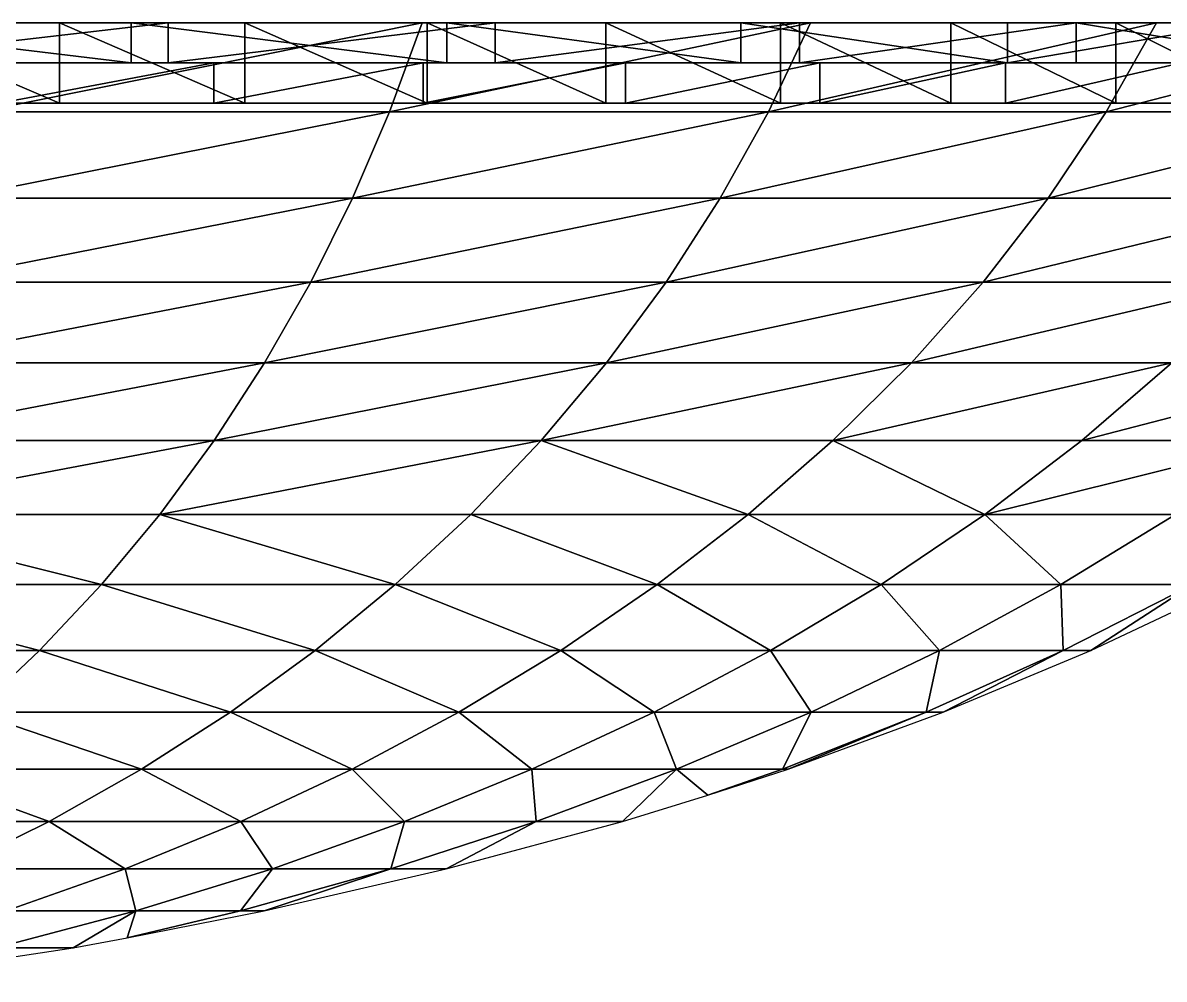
# Model space of a CAD drawing. Extents: x -53 to 65, y -16 to 0.
# Drawn here: x 20.25 to 38.42, y -15.16 to 0.05 of the extents above; entities that cross this region are included whole.
import ezdxf

# ---------------------------------------------------------------- set-up
doc = ezdxf.new("R2010")
doc.units = 0
doc.header["$MEASUREMENT"] = 0
doc.layers.add('LAYER14', color=253, linetype='CONTINUOUS')

msp = doc.modelspace()

# ---------------------------------------------------------------- linework, layer by layer
at = {"layer": 'LAYER14'}
for points in [[(17.077, 0.053, 25.318), (16.679, 0.053, 24.408), (21.974, 0.053, 23.353), (17.077, 0.053, 25.318)], [(21.974, -0.581, 23.353), (16.679, 0.053, 24.408), (21.974, 0.053, 23.353), (21.974, -0.581, 23.353)], [(16.679, 0.053, 24.408), (21.974, -0.581, 23.353), (16.679, -0.581, 24.408), (16.679, 0.053, 24.408)], [(17.077, -0.581, 25.318), (22.562, 0.053, 24.225), (17.077, 0.053, 25.318), (17.077, -0.581, 25.318)], [(22.562, 0.053, 24.225), (17.077, -0.581, 25.318), (22.562, -0.581, 24.225), (22.562, 0.053, 24.225)], [(17.077, 0.053, 25.318), (21.974, 0.053, 23.353), (22.562, 0.053, 24.225), (17.077, 0.053, 25.318)], [(17.077, 0.053, 25.318), (17.842, 0.053, 34.281), (22.562, 0.053, 24.225), (17.077, 0.053, 25.318)], [(20.834, -1.224, 33.862), (17.842, 0.053, 34.281), (20.834, 0.053, 33.862), (20.834, -1.224, 33.862)], [(17.842, 0.053, 34.281), (20.834, -1.224, 33.862), (17.842, -1.224, 34.281), (17.842, 0.053, 34.281)], [(22.562, 0.053, 24.225), (17.842, 0.053, 34.281), (20.834, 0.053, 33.862), (22.562, 0.053, 24.225)], [(19.558, -1.362, 23.892), (26.606, 0.053, 22.723), (19.91, 0.053, 24.64), (19.558, -1.362, 23.892)], [(26.606, 0.053, 22.723), (19.558, -1.362, 23.892), (26.089, -1.362, 22.021), (26.606, 0.053, 22.723)], [(23.784, -1.224, 33.35), (20.834, 0.053, 33.862), (23.784, 0.053, 33.35), (23.784, -1.224, 33.35)], [(20.834, 0.053, 33.862), (23.784, -1.224, 33.35), (20.834, -1.224, 33.862), (20.834, 0.053, 33.862)], [(22.562, 0.053, 24.225), (20.834, 0.053, 33.862), (23.784, 0.053, 33.35), (22.562, 0.053, 24.225)], [(22.562, 0.053, 24.225), (21.974, 0.053, 23.353), (27.001, 0.053, 21.9), (22.562, 0.053, 24.225)], [(27.001, -0.581, 21.9), (21.974, 0.053, 23.353), (27.001, 0.053, 21.9), (27.001, -0.581, 21.9)], [(21.974, 0.053, 23.353), (27.001, -0.581, 21.9), (21.974, -0.581, 23.353), (21.974, 0.053, 23.353)], [(22.562, -0.581, 24.225), (27.769, 0.053, 22.72), (22.562, 0.053, 24.225), (22.562, -0.581, 24.225)], [(27.769, 0.053, 22.72), (22.562, -0.581, 24.225), (27.769, -0.581, 22.72), (27.769, 0.053, 22.72)], [(22.562, 0.053, 24.225), (27.001, 0.053, 21.9), (27.769, 0.053, 22.72), (22.562, 0.053, 24.225)], [(22.562, 0.053, 24.225), (23.784, 0.053, 33.35), (27.769, 0.053, 22.72), (22.562, 0.053, 24.225)], [(26.686, -1.224, 32.746), (23.784, 0.053, 33.35), (26.686, 0.053, 32.746), (26.686, -1.224, 32.746)], [(23.784, 0.053, 33.35), (26.686, -1.224, 32.746), (23.784, -1.224, 33.35), (23.784, 0.053, 33.35)], [(27.769, 0.053, 22.72), (23.784, 0.053, 33.35), (26.686, 0.053, 32.746), (27.769, 0.053, 22.72)], [(26.089, -1.362, 22.021), (32.786, 0.053, 20.104), (26.606, 0.053, 22.723), (26.089, -1.362, 22.021)], [(32.786, 0.053, 20.104), (26.089, -1.362, 22.021), (32.117, -1.362, 19.468), (32.786, 0.053, 20.104)], [(29.531, -1.224, 32.051), (26.686, 0.053, 32.746), (29.531, 0.053, 32.051), (29.531, -1.224, 32.051)], [(26.686, 0.053, 32.746), (29.531, -1.224, 32.051), (26.686, -1.224, 32.746), (26.686, 0.053, 32.746)], [(27.769, 0.053, 22.72), (26.686, 0.053, 32.746), (29.531, 0.053, 32.051), (27.769, 0.053, 22.72)], [(27.769, 0.053, 22.72), (27.001, 0.053, 21.9), (31.677, 0.053, 20.074), (27.769, 0.053, 22.72)], [(31.677, -0.581, 20.074), (27.001, 0.053, 21.9), (31.677, 0.053, 20.074), (31.677, -0.581, 20.074)], [(27.001, 0.053, 21.9), (31.677, -0.581, 20.074), (27.001, -0.581, 21.9), (27.001, 0.053, 21.9)], [(27.769, -0.581, 22.72), (32.614, 0.053, 20.828), (27.769, 0.053, 22.72), (27.769, -0.581, 22.72)], [(32.614, 0.053, 20.828), (27.769, -0.581, 22.72), (32.614, -0.581, 20.828), (32.614, 0.053, 20.828)], [(27.769, 0.053, 22.72), (31.677, 0.053, 20.074), (32.614, 0.053, 20.828), (27.769, 0.053, 22.72)], [(27.769, 0.053, 22.72), (29.531, 0.053, 32.051), (32.614, 0.053, 20.828), (27.769, 0.053, 22.72)], [(32.312, -1.224, 31.268), (29.531, 0.053, 32.051), (32.312, 0.053, 31.268), (32.312, -1.224, 31.268)], [(29.531, 0.053, 32.051), (32.312, -1.224, 31.268), (29.531, -1.224, 32.051), (29.531, 0.053, 32.051)], [(32.614, 0.053, 20.828), (29.531, 0.053, 32.051), (32.312, 0.053, 31.268), (32.614, 0.053, 20.828)], [(32.614, 0.053, 20.828), (31.677, 0.053, 20.074), (35.925, 0.053, 17.904), (32.614, 0.053, 20.828)], [(35.925, -0.581, 17.904), (31.677, 0.053, 20.074), (35.925, 0.053, 17.904), (35.925, -0.581, 17.904)], [(31.677, 0.053, 20.074), (35.925, -0.581, 17.904), (31.677, -0.581, 20.074), (31.677, 0.053, 20.074)], [(32.117, -1.362, 19.468), (38.297, 0.053, 16.849), (32.786, 0.053, 20.104), (32.117, -1.362, 19.468)], [(38.297, 0.053, 16.849), (32.117, -1.362, 19.468), (37.492, -1.362, 16.293), (38.297, 0.053, 16.849)], [(35.021, -1.224, 30.399), (32.312, 0.053, 31.268), (35.021, 0.053, 30.399), (35.021, -1.224, 30.399)], [(32.312, 0.053, 31.268), (35.021, -1.224, 30.399), (32.312, -1.224, 31.268), (32.312, 0.053, 31.268)], [(32.614, 0.053, 20.828), (32.312, 0.053, 31.268), (35.021, 0.053, 30.399), (32.614, 0.053, 20.828)], [(32.614, -0.581, 20.828), (37.015, 0.053, 18.58), (32.614, 0.053, 20.828), (32.614, -0.581, 20.828)], [(37.015, 0.053, 18.58), (32.614, -0.581, 20.828), (37.015, -0.581, 18.58), (37.015, 0.053, 18.58)], [(32.614, 0.053, 20.828), (35.925, 0.053, 17.904), (37.015, 0.053, 18.58), (32.614, 0.053, 20.828)], [(32.614, 0.053, 20.828), (35.021, 0.053, 30.399), (37.015, 0.053, 18.58), (32.614, 0.053, 20.828)], [(37.649, -1.224, 29.445), (35.021, 0.053, 30.399), (37.649, 0.053, 29.445), (37.649, -1.224, 29.445)], [(35.021, 0.053, 30.399), (37.649, -1.224, 29.445), (35.021, -1.224, 30.399), (35.021, 0.053, 30.399)], [(37.015, 0.053, 18.58), (35.021, 0.053, 30.399), (37.649, 0.053, 29.445), (37.015, 0.053, 18.58)], [(37.015, 0.053, 18.58), (35.925, 0.053, 17.904), (39.677, 0.053, 15.425), (37.015, 0.053, 18.58)], [(35.925, -0.581, 17.904), (39.677, 0.053, 15.425), (39.677, -0.581, 15.425), (35.925, -0.581, 17.904)], [(39.677, 0.053, 15.425), (35.925, -0.581, 17.904), (35.925, 0.053, 17.904), (39.677, 0.053, 15.425)], [(37.015, 0.053, 18.58), (40.902, -0.581, 16.012), (40.902, 0.053, 16.012), (37.015, 0.053, 18.58)], [(40.902, -0.581, 16.012), (37.015, 0.053, 18.58), (37.015, -0.581, 18.58), (40.902, -0.581, 16.012)], [(37.015, 0.053, 18.58), (39.677, 0.053, 15.425), (40.902, 0.053, 16.012), (37.015, 0.053, 18.58)], [(37.015, 0.053, 18.58), (37.649, 0.053, 29.445), (40.902, 0.053, 16.012), (37.015, 0.053, 18.58)], [(43.004, 0.053, 13.039), (37.492, -1.362, 16.293), (42.084, -1.362, 12.576), (43.004, 0.053, 13.039)], [(37.492, -1.362, 16.293), (43.004, 0.053, 13.039), (38.297, 0.053, 16.849), (37.492, -1.362, 16.293)], [(40.191, -1.224, 28.41), (37.649, 0.053, 29.445), (40.191, 0.053, 28.41), (40.191, -1.224, 28.41)], [(37.649, 0.053, 29.445), (40.191, -1.224, 28.41), (37.649, -1.224, 29.445), (37.649, 0.053, 29.445)], [(40.902, 0.053, 16.012), (37.649, 0.053, 29.445), (40.191, 0.053, 28.41), (40.902, 0.053, 16.012)], [(17.077, -0.581, 25.318), (16.679, -0.581, 24.408), (21.974, -0.581, 23.353), (17.077, -0.581, 25.318)], [(17.077, -0.581, 25.318), (19.871, -0.581, 28.724), (22.562, -0.581, 24.225), (17.077, -0.581, 25.318)], [(17.077, -0.581, 25.318), (21.974, -0.581, 23.353), (22.562, -0.581, 24.225), (17.077, -0.581, 25.318)], [(19.871, -1.224, 28.724), (23.291, -0.581, 28.035), (19.871, -0.581, 28.724), (19.871, -1.224, 28.724)], [(23.291, -0.581, 28.035), (19.871, -1.224, 28.724), (23.291, -1.224, 28.035), (23.291, -0.581, 28.035)], [(22.562, -0.581, 24.225), (19.871, -0.581, 28.724), (23.291, -0.581, 28.035), (22.562, -0.581, 24.225)], [(22.562, -0.581, 24.225), (21.974, -0.581, 23.353), (27.001, -0.581, 21.9), (22.562, -0.581, 24.225)], [(22.562, -0.581, 24.225), (23.291, -0.581, 28.035), (27.769, -0.581, 22.72), (22.562, -0.581, 24.225)], [(22.562, -0.581, 24.225), (27.001, -0.581, 21.9), (27.769, -0.581, 22.72), (22.562, -0.581, 24.225)], [(23.291, -1.224, 28.035), (26.62, -0.581, 27.202), (23.291, -0.581, 28.035), (23.291, -1.224, 28.035)], [(26.62, -0.581, 27.202), (23.291, -1.224, 28.035), (26.62, -1.224, 27.202), (26.62, -0.581, 27.202)], [(27.769, -0.581, 22.72), (23.291, -0.581, 28.035), (26.62, -0.581, 27.202), (27.769, -0.581, 22.72)], [(26.62, -1.224, 27.202), (29.841, -0.581, 26.226), (26.62, -0.581, 27.202), (26.62, -1.224, 27.202)], [(29.841, -0.581, 26.226), (26.62, -1.224, 27.202), (29.841, -1.224, 26.226), (29.841, -0.581, 26.226)], [(27.769, -0.581, 22.72), (26.62, -0.581, 27.202), (29.841, -0.581, 26.226), (27.769, -0.581, 22.72)], [(27.769, -0.581, 22.72), (27.001, -0.581, 21.9), (31.677, -0.581, 20.074), (27.769, -0.581, 22.72)], [(27.769, -0.581, 22.72), (29.841, -0.581, 26.226), (32.614, -0.581, 20.828), (27.769, -0.581, 22.72)], [(27.769, -0.581, 22.72), (31.677, -0.581, 20.074), (32.614, -0.581, 20.828), (27.769, -0.581, 22.72)], [(29.841, -1.224, 26.226), (32.938, -0.581, 25.115), (29.841, -0.581, 26.226), (29.841, -1.224, 26.226)], [(32.938, -0.581, 25.115), (29.841, -1.224, 26.226), (32.938, -1.224, 25.115), (32.938, -0.581, 25.115)], [(32.614, -0.581, 20.828), (29.841, -0.581, 26.226), (32.938, -0.581, 25.115), (32.614, -0.581, 20.828)], [(32.614, -0.581, 20.828), (31.677, -0.581, 20.074), (35.925, -0.581, 17.904), (32.614, -0.581, 20.828)], [(32.614, -0.581, 20.828), (32.938, -0.581, 25.115), (37.015, -0.581, 18.58), (32.614, -0.581, 20.828)], [(32.614, -0.581, 20.828), (35.925, -0.581, 17.904), (37.015, -0.581, 18.58), (32.614, -0.581, 20.828)], [(32.938, -1.224, 25.115), (35.893, -0.581, 23.873), (32.938, -0.581, 25.115), (32.938, -1.224, 25.115)], [(35.893, -0.581, 23.873), (32.938, -1.224, 25.115), (35.893, -1.224, 23.873), (35.893, -0.581, 23.873)], [(37.015, -0.581, 18.58), (32.938, -0.581, 25.115), (35.893, -0.581, 23.873), (37.015, -0.581, 18.58)], [(35.893, -1.224, 23.873), (38.692, -0.581, 22.507), (35.893, -0.581, 23.873), (35.893, -1.224, 23.873)], [(38.692, -0.581, 22.507), (35.893, -1.224, 23.873), (38.692, -1.224, 22.507), (38.692, -0.581, 22.507)], [(37.015, -0.581, 18.58), (35.893, -0.581, 23.873), (38.692, -0.581, 22.507), (37.015, -0.581, 18.58)], [(37.015, -0.581, 18.58), (35.925, -0.581, 17.904), (39.677, -0.581, 15.425), (37.015, -0.581, 18.58)], [(37.015, -0.581, 18.58), (38.692, -0.581, 22.507), (40.902, -0.581, 16.012), (37.015, -0.581, 18.58)], [(37.015, -0.581, 18.58), (39.677, -0.581, 15.425), (40.902, -0.581, 16.012), (37.015, -0.581, 18.58)], [(19.871, -1.224, 28.724), (17.842, -1.224, 34.281), (20.834, -1.224, 33.862), (19.871, -1.224, 28.724)], [(19.871, -1.224, 28.724), (20.834, -1.224, 33.862), (23.291, -1.224, 28.035), (19.871, -1.224, 28.724)], [(23.291, -1.224, 28.035), (20.834, -1.224, 33.862), (23.784, -1.224, 33.35), (23.291, -1.224, 28.035)], [(23.291, -1.224, 28.035), (23.784, -1.224, 33.35), (26.62, -1.224, 27.202), (23.291, -1.224, 28.035)], [(26.62, -1.224, 27.202), (23.784, -1.224, 33.35), (26.686, -1.224, 32.746), (26.62, -1.224, 27.202)], [(26.62, -1.224, 27.202), (26.686, -1.224, 32.746), (29.841, -1.224, 26.226), (26.62, -1.224, 27.202)], [(29.841, -1.224, 26.226), (26.686, -1.224, 32.746), (29.531, -1.224, 32.051), (29.841, -1.224, 26.226)], [(29.841, -1.224, 26.226), (29.531, -1.224, 32.051), (32.312, -1.224, 31.268), (29.841, -1.224, 26.226)], [(29.841, -1.224, 26.226), (32.312, -1.224, 31.268), (32.938, -1.224, 25.115), (29.841, -1.224, 26.226)], [(32.938, -1.224, 25.115), (32.312, -1.224, 31.268), (35.021, -1.224, 30.399), (32.938, -1.224, 25.115)], [(32.938, -1.224, 25.115), (35.021, -1.224, 30.399), (35.893, -1.224, 23.873), (32.938, -1.224, 25.115)], [(35.893, -1.224, 23.873), (35.021, -1.224, 30.399), (37.649, -1.224, 29.445), (35.893, -1.224, 23.873)], [(35.893, -1.224, 23.873), (37.649, -1.224, 29.445), (38.692, -1.224, 22.507), (35.893, -1.224, 23.873)], [(38.692, -1.224, 22.507), (37.649, -1.224, 29.445), (40.191, -1.224, 28.41), (38.692, -1.224, 22.507)], [(19.155, -2.739, 23.035), (26.089, -1.362, 22.021), (19.558, -1.362, 23.892), (19.155, -2.739, 23.035)], [(26.089, -1.362, 22.021), (19.155, -2.739, 23.035), (25.498, -2.739, 21.219), (26.089, -1.362, 22.021)], [(25.498, -2.739, 21.219), (32.117, -1.362, 19.468), (26.089, -1.362, 22.021), (25.498, -2.739, 21.219)], [(32.117, -1.362, 19.468), (25.498, -2.739, 21.219), (31.351, -2.739, 18.739), (32.117, -1.362, 19.468)], [(31.351, -2.739, 18.739), (37.492, -1.362, 16.293), (32.117, -1.362, 19.468), (31.351, -2.739, 18.739)], [(37.492, -1.362, 16.293), (31.351, -2.739, 18.739), (36.571, -2.739, 15.656), (37.492, -1.362, 16.293)], [(42.084, -1.362, 12.576), (36.571, -2.739, 15.656), (41.03, -2.739, 12.047), (42.084, -1.362, 12.576)], [(36.571, -2.739, 15.656), (42.084, -1.362, 12.576), (37.492, -1.362, 16.293), (36.571, -2.739, 15.656)], [(18.703, -4.072, 22.073), (25.498, -2.739, 21.219), (19.155, -2.739, 23.035), (18.703, -4.072, 22.073)], [(25.498, -2.739, 21.219), (18.703, -4.072, 22.073), (24.834, -4.072, 20.317), (25.498, -2.739, 21.219)], [(24.834, -4.072, 20.317), (31.351, -2.739, 18.739), (25.498, -2.739, 21.219), (24.834, -4.072, 20.317)], [(31.351, -2.739, 18.739), (24.834, -4.072, 20.317), (30.491, -4.072, 17.92), (31.351, -2.739, 18.739)], [(30.491, -4.072, 17.92), (36.571, -2.739, 15.656), (31.351, -2.739, 18.739), (30.491, -4.072, 17.92)], [(36.571, -2.739, 15.656), (30.491, -4.072, 17.92), (35.537, -4.072, 14.941), (36.571, -2.739, 15.656)], [(41.03, -2.739, 12.047), (35.537, -4.072, 14.941), (39.846, -4.072, 11.452), (41.03, -2.739, 12.047)], [(35.537, -4.072, 14.941), (41.03, -2.739, 12.047), (36.571, -2.739, 15.656), (35.537, -4.072, 14.941)], [(18.203, -5.359, 21.009), (24.834, -4.072, 20.317), (18.703, -4.072, 22.073), (18.203, -5.359, 21.009)], [(24.834, -4.072, 20.317), (18.203, -5.359, 21.009), (24.099, -5.359, 19.321), (24.834, -4.072, 20.317)], [(24.099, -5.359, 19.321), (30.491, -4.072, 17.92), (24.834, -4.072, 20.317), (24.099, -5.359, 19.321)], [(30.491, -4.072, 17.92), (24.099, -5.359, 19.321), (29.54, -5.359, 17.015), (30.491, -4.072, 17.92)], [(29.54, -5.359, 17.015), (35.537, -4.072, 14.941), (30.491, -4.072, 17.92), (29.54, -5.359, 17.015)], [(35.537, -4.072, 14.941), (29.54, -5.359, 17.015), (34.393, -5.359, 14.15), (35.537, -4.072, 14.941)], [(39.846, -4.072, 11.452), (34.393, -5.359, 14.15), (38.537, -5.359, 10.795), (39.846, -4.072, 11.452)], [(34.393, -5.359, 14.15), (39.846, -4.072, 11.452), (35.537, -4.072, 14.941), (34.393, -5.359, 14.15)], [(17.657, -6.593, 19.848), (24.099, -5.359, 19.321), (18.203, -5.359, 21.009), (17.657, -6.593, 19.848)], [(24.099, -5.359, 19.321), (17.657, -6.593, 19.848), (23.297, -6.593, 18.232), (24.099, -5.359, 19.321)], [(23.297, -6.593, 18.232), (29.54, -5.359, 17.015), (24.099, -5.359, 19.321), (23.297, -6.593, 18.232)], [(29.54, -5.359, 17.015), (23.297, -6.593, 18.232), (28.502, -6.593, 16.027), (29.54, -5.359, 17.015)], [(28.502, -6.593, 16.027), (34.393, -5.359, 14.15), (29.54, -5.359, 17.015), (28.502, -6.593, 16.027)], [(34.393, -5.359, 14.15), (28.502, -6.593, 16.027), (33.144, -6.593, 13.286), (34.393, -5.359, 14.15)], [(38.537, -5.359, 10.795), (33.144, -6.593, 13.286), (37.108, -6.593, 10.077), (38.537, -5.359, 10.795)], [(33.144, -6.593, 13.286), (38.537, -5.359, 10.795), (34.393, -5.359, 14.15), (33.144, -6.593, 13.286)], [(41.872, -5.359, 7.032), (37.108, -6.593, 10.077), (40.297, -6.593, 6.478), (41.872, -5.359, 7.032)], [(37.108, -6.593, 10.077), (41.872, -5.359, 7.032), (38.537, -5.359, 10.795), (37.108, -6.593, 10.077)], [(17.067, -7.769, 18.592), (23.297, -6.593, 18.232), (17.657, -6.593, 19.848), (17.067, -7.769, 18.592)], [(23.297, -6.593, 18.232), (17.067, -7.769, 18.592), (22.43, -7.769, 17.056), (23.297, -6.593, 18.232)], [(22.43, -7.769, 17.056), (28.502, -6.593, 16.027), (23.297, -6.593, 18.232), (22.43, -7.769, 17.056)], [(28.502, -6.593, 16.027), (22.43, -7.769, 17.056), (27.38, -7.769, 14.959), (28.502, -6.593, 16.027)], [(31.794, -7.769, 12.353), (28.502, -6.593, 16.027), (27.38, -7.769, 14.959), (31.794, -7.769, 12.353)], [(28.502, -6.593, 16.027), (31.794, -7.769, 12.353), (33.144, -6.593, 13.286), (28.502, -6.593, 16.027)], [(35.564, -7.769, 9.301), (33.144, -6.593, 13.286), (31.794, -7.769, 12.353), (35.564, -7.769, 9.301)], [(33.144, -6.593, 13.286), (35.564, -7.769, 9.301), (37.108, -6.593, 10.077), (33.144, -6.593, 13.286)], [(40.297, -6.593, 6.478), (35.564, -7.769, 9.301), (38.596, -7.769, 5.879), (40.297, -6.593, 6.478)], [(35.564, -7.769, 9.301), (40.297, -6.593, 6.478), (37.108, -6.593, 10.077), (35.564, -7.769, 9.301)], [(21.502, -8.885, 15.797), (17.067, -7.769, 18.592), (16.436, -8.885, 17.248), (21.502, -8.885, 15.797)], [(17.067, -7.769, 18.592), (21.502, -8.885, 15.797), (22.43, -7.769, 17.056), (17.067, -7.769, 18.592)], [(26.178, -8.885, 13.816), (22.43, -7.769, 17.056), (21.502, -8.885, 15.797), (26.178, -8.885, 13.816)], [(22.43, -7.769, 17.056), (26.178, -8.885, 13.816), (27.38, -7.769, 14.959), (22.43, -7.769, 17.056)], [(30.348, -8.885, 11.353), (27.38, -7.769, 14.959), (26.178, -8.885, 13.816), (30.348, -8.885, 11.353)], [(27.38, -7.769, 14.959), (30.348, -8.885, 11.353), (31.794, -7.769, 12.353), (27.38, -7.769, 14.959)], [(33.91, -8.885, 8.47), (31.794, -7.769, 12.353), (30.348, -8.885, 11.353), (33.91, -8.885, 8.47)], [(31.794, -7.769, 12.353), (33.91, -8.885, 8.47), (35.564, -7.769, 9.301), (31.794, -7.769, 12.353)], [(36.775, -8.885, 5.237), (35.564, -7.769, 9.301), (33.91, -8.885, 8.47), (36.775, -8.885, 5.237)], [(35.564, -7.769, 9.301), (36.775, -8.885, 5.237), (38.596, -7.769, 5.879), (35.564, -7.769, 9.301)], [(38.874, -8.885, 1.734), (38.596, -7.769, 5.879), (36.775, -8.885, 5.237), (38.874, -8.885, 1.734)], [(20.516, -9.935, 14.459), (16.436, -8.885, 17.248), (15.764, -9.935, 15.82), (20.516, -9.935, 14.459)], [(16.436, -8.885, 17.248), (20.516, -9.935, 14.459), (21.502, -8.885, 15.797), (16.436, -8.885, 17.248)], [(24.901, -9.935, 12.601), (21.502, -8.885, 15.797), (20.516, -9.935, 14.459), (24.901, -9.935, 12.601)], [(21.502, -8.885, 15.797), (24.901, -9.935, 12.601), (26.178, -8.885, 13.816), (21.502, -8.885, 15.797)], [(28.812, -9.935, 10.291), (26.178, -8.885, 13.816), (24.901, -9.935, 12.601), (28.812, -9.935, 10.291)], [(26.178, -8.885, 13.816), (28.812, -9.935, 10.291), (30.348, -8.885, 11.353), (26.178, -8.885, 13.816)], [(32.152, -9.935, 7.587), (30.348, -8.885, 11.353), (28.812, -9.935, 10.291), (32.152, -9.935, 7.587)], [(30.348, -8.885, 11.353), (32.152, -9.935, 7.587), (33.91, -8.885, 8.47), (30.348, -8.885, 11.353)], [(34.84, -9.935, 4.555), (33.91, -8.885, 8.47), (32.152, -9.935, 7.587), (34.84, -9.935, 4.555)], [(33.91, -8.885, 8.47), (34.84, -9.935, 4.555), (36.775, -8.885, 5.237), (33.91, -8.885, 8.47)], [(36.808, -9.935, 1.27), (36.775, -8.885, 5.237), (34.84, -9.935, 4.555), (36.808, -9.935, 1.27)], [(36.775, -8.885, 5.237), (36.808, -9.935, 1.27), (38.874, -8.885, 1.734), (36.775, -8.885, 5.237)], [(37.249, -9.935, 0), (38.874, -8.885, 1.734), (36.808, -9.935, 1.27), (37.249, -9.935, 0)], [(38.874, -8.885, 1.734), (37.249, -9.935, 0), (39.476, -8.885, 0), (38.874, -8.885, 1.734)], [(15.764, -9.935, 15.82), (19.475, -10.916, 13.047), (20.516, -9.935, 14.459), (15.764, -9.935, 15.82)], [(23.554, -10.916, 11.318), (20.516, -9.935, 14.459), (19.475, -10.916, 13.047), (23.554, -10.916, 11.318)], [(20.516, -9.935, 14.459), (23.554, -10.916, 11.318), (24.901, -9.935, 12.601), (20.516, -9.935, 14.459)], [(27.191, -10.916, 9.17), (24.901, -9.935, 12.601), (23.554, -10.916, 11.318), (27.191, -10.916, 9.17)], [(24.901, -9.935, 12.601), (27.191, -10.916, 9.17), (28.812, -9.935, 10.291), (24.901, -9.935, 12.601)], [(30.298, -10.916, 6.656), (28.812, -9.935, 10.291), (27.191, -10.916, 9.17), (30.298, -10.916, 6.656)], [(28.812, -9.935, 10.291), (30.298, -10.916, 6.656), (32.152, -9.935, 7.587), (28.812, -9.935, 10.291)], [(32.797, -10.916, 3.836), (32.152, -9.935, 7.587), (30.298, -10.916, 6.656), (32.797, -10.916, 3.836)], [(32.152, -9.935, 7.587), (32.797, -10.916, 3.836), (34.84, -9.935, 4.555), (32.152, -9.935, 7.587)], [(34.628, -10.916, 0.78), (34.84, -9.935, 4.555), (32.797, -10.916, 3.836), (34.628, -10.916, 0.78)], [(34.898, -10.916, 0), (36.808, -9.935, 1.27), (34.628, -10.916, 0.78), (34.898, -10.916, 0)], [(34.84, -9.935, 4.555), (34.628, -10.916, 0.78), (36.808, -9.935, 1.27), (34.84, -9.935, 4.555)], [(36.808, -9.935, 1.27), (34.898, -10.916, 0), (37.249, -9.935, 0), (36.808, -9.935, 1.27)], [(22.141, -11.824, 9.974), (19.475, -10.916, 13.047), (18.384, -11.824, 11.566), (22.141, -11.824, 9.974)], [(19.475, -10.916, 13.047), (22.141, -11.824, 9.974), (23.554, -10.916, 11.318), (19.475, -10.916, 13.047)], [(25.491, -11.824, 7.995), (23.554, -10.916, 11.318), (22.141, -11.824, 9.974), (25.491, -11.824, 7.995)], [(23.554, -10.916, 11.318), (25.491, -11.824, 7.995), (27.191, -10.916, 9.17), (23.554, -10.916, 11.318)], [(28.353, -11.824, 5.679), (27.191, -10.916, 9.17), (25.491, -11.824, 7.995), (28.353, -11.824, 5.679)], [(27.191, -10.916, 9.17), (28.353, -11.824, 5.679), (30.298, -10.916, 6.656), (27.191, -10.916, 9.17)], [(30.655, -11.824, 3.081), (30.298, -10.916, 6.656), (28.353, -11.824, 5.679), (30.655, -11.824, 3.081)], [(30.298, -10.916, 6.656), (30.655, -11.824, 3.081), (32.797, -10.916, 3.836), (30.298, -10.916, 6.656)], [(32.342, -11.824, 0.266), (32.797, -10.916, 3.836), (30.655, -11.824, 3.081), (32.342, -11.824, 0.266)], [(32.434, -11.824, 0), (34.628, -10.916, 0.78), (32.342, -11.824, 0.266), (32.434, -11.824, 0)], [(32.797, -10.916, 3.836), (32.342, -11.824, 0.266), (34.628, -10.916, 0.78), (32.797, -10.916, 3.836)], [(34.628, -10.916, 0.78), (32.434, -11.824, 0), (34.898, -10.916, 0), (34.628, -10.916, 0.78)], [(20.668, -12.655, 8.572), (18.384, -11.824, 11.566), (17.246, -12.655, 10.021), (20.668, -12.655, 8.572)], [(18.384, -11.824, 11.566), (20.668, -12.655, 8.572), (22.141, -11.824, 9.974), (18.384, -11.824, 11.566)], [(23.719, -12.655, 6.77), (22.141, -11.824, 9.974), (20.668, -12.655, 8.572), (23.719, -12.655, 6.77)], [(22.141, -11.824, 9.974), (23.719, -12.655, 6.77), (25.491, -11.824, 7.995), (22.141, -11.824, 9.974)], [(26.325, -12.655, 4.66), (25.491, -11.824, 7.995), (23.719, -12.655, 6.77), (26.325, -12.655, 4.66)], [(25.491, -11.824, 7.995), (26.325, -12.655, 4.66), (28.353, -11.824, 5.679), (25.491, -11.824, 7.995)], [(28.422, -12.655, 2.294), (28.353, -11.824, 5.679), (26.325, -12.655, 4.66), (28.422, -12.655, 2.294)], [(28.353, -11.824, 5.679), (28.422, -12.655, 2.294), (30.655, -11.824, 3.081), (28.353, -11.824, 5.679)], [(29.796, -12.655, 0), (30.655, -11.824, 3.081), (28.422, -12.655, 2.294), (29.796, -12.655, 0)], [(30.655, -11.824, 3.081), (29.796, -12.655, 0), (31.156, -12.238, 0), (30.655, -11.824, 3.081)], [(30.655, -11.824, 3.081), (31.156, -12.238, 0), (32.342, -11.824, 0.266), (30.655, -11.824, 3.081)], [(32.434, -11.824, 0), (32.342, -11.824, 0.266), (31.156, -12.238, 0), (32.434, -11.824, 0)], [(17.246, -12.655, 10.021), (19.139, -13.408, 7.117), (20.668, -12.655, 8.572), (17.246, -12.655, 10.021)], [(21.881, -13.408, 5.499), (20.668, -12.655, 8.572), (19.139, -13.408, 7.117), (21.881, -13.408, 5.499)], [(20.668, -12.655, 8.572), (21.881, -13.408, 5.499), (23.719, -12.655, 6.77), (20.668, -12.655, 8.572)], [(24.222, -13.408, 3.603), (23.719, -12.655, 6.77), (21.881, -13.408, 5.499), (24.222, -13.408, 3.603)], [(23.719, -12.655, 6.77), (24.222, -13.408, 3.603), (26.325, -12.655, 4.66), (23.719, -12.655, 6.77)], [(26.105, -13.408, 1.478), (26.325, -12.655, 4.66), (24.222, -13.408, 3.603), (26.105, -13.408, 1.478)], [(26.991, -13.408, 0), (28.422, -12.655, 2.294), (26.105, -13.408, 1.478), (26.991, -13.408, 0)], [(26.325, -12.655, 4.66), (26.105, -13.408, 1.478), (28.422, -12.655, 2.294), (26.325, -12.655, 4.66)], [(28.422, -12.655, 2.294), (26.991, -13.408, 0), (29.796, -12.655, 0), (28.422, -12.655, 2.294)], [(19.139, -13.408, 7.117), (19.983, -14.079, 4.186), (21.881, -13.408, 5.499), (19.139, -13.408, 7.117)], [(22.05, -14.079, 2.512), (21.881, -13.408, 5.499), (19.983, -14.079, 4.186), (22.05, -14.079, 2.512)], [(21.881, -13.408, 5.499), (22.05, -14.079, 2.512), (24.222, -13.408, 3.603), (21.881, -13.408, 5.499)], [(23.714, -14.079, 0.635), (24.222, -13.408, 3.603), (22.05, -14.079, 2.512), (23.714, -14.079, 0.635)], [(24.094, -14.079, 0), (26.105, -13.408, 1.478), (23.714, -14.079, 0.635), (24.094, -14.079, 0)], [(24.222, -13.408, 3.603), (23.714, -14.079, 0.635), (26.105, -13.408, 1.478), (24.222, -13.408, 3.603)], [(26.105, -13.408, 1.478), (24.094, -14.079, 0), (26.991, -13.408, 0), (26.105, -13.408, 1.478)], [(21.052, -14.666, 0), (22.05, -14.079, 2.512), (19.819, -14.666, 1.391), (21.052, -14.666, 0)], [(19.983, -14.079, 4.186), (19.819, -14.666, 1.391), (22.05, -14.079, 2.512), (19.983, -14.079, 4.186)], [(22.05, -14.079, 2.512), (21.052, -14.666, 0), (21.91, -14.509, 0), (22.05, -14.079, 2.512)], [(24.094, -14.079, 0), (23.714, -14.079, 0.635), (21.91, -14.509, 0), (24.094, -14.079, 0)], [(22.05, -14.079, 2.512), (21.91, -14.509, 0), (23.714, -14.079, 0.635), (22.05, -14.079, 2.512)], [(19.819, -14.666, 1.391), (17.752, -15.165, 0), (21.052, -14.666, 0), (19.819, -14.666, 1.391)]]:
    msp.add_3dface(points, dxfattribs=at)

doc.saveas('drawing.dxf')
